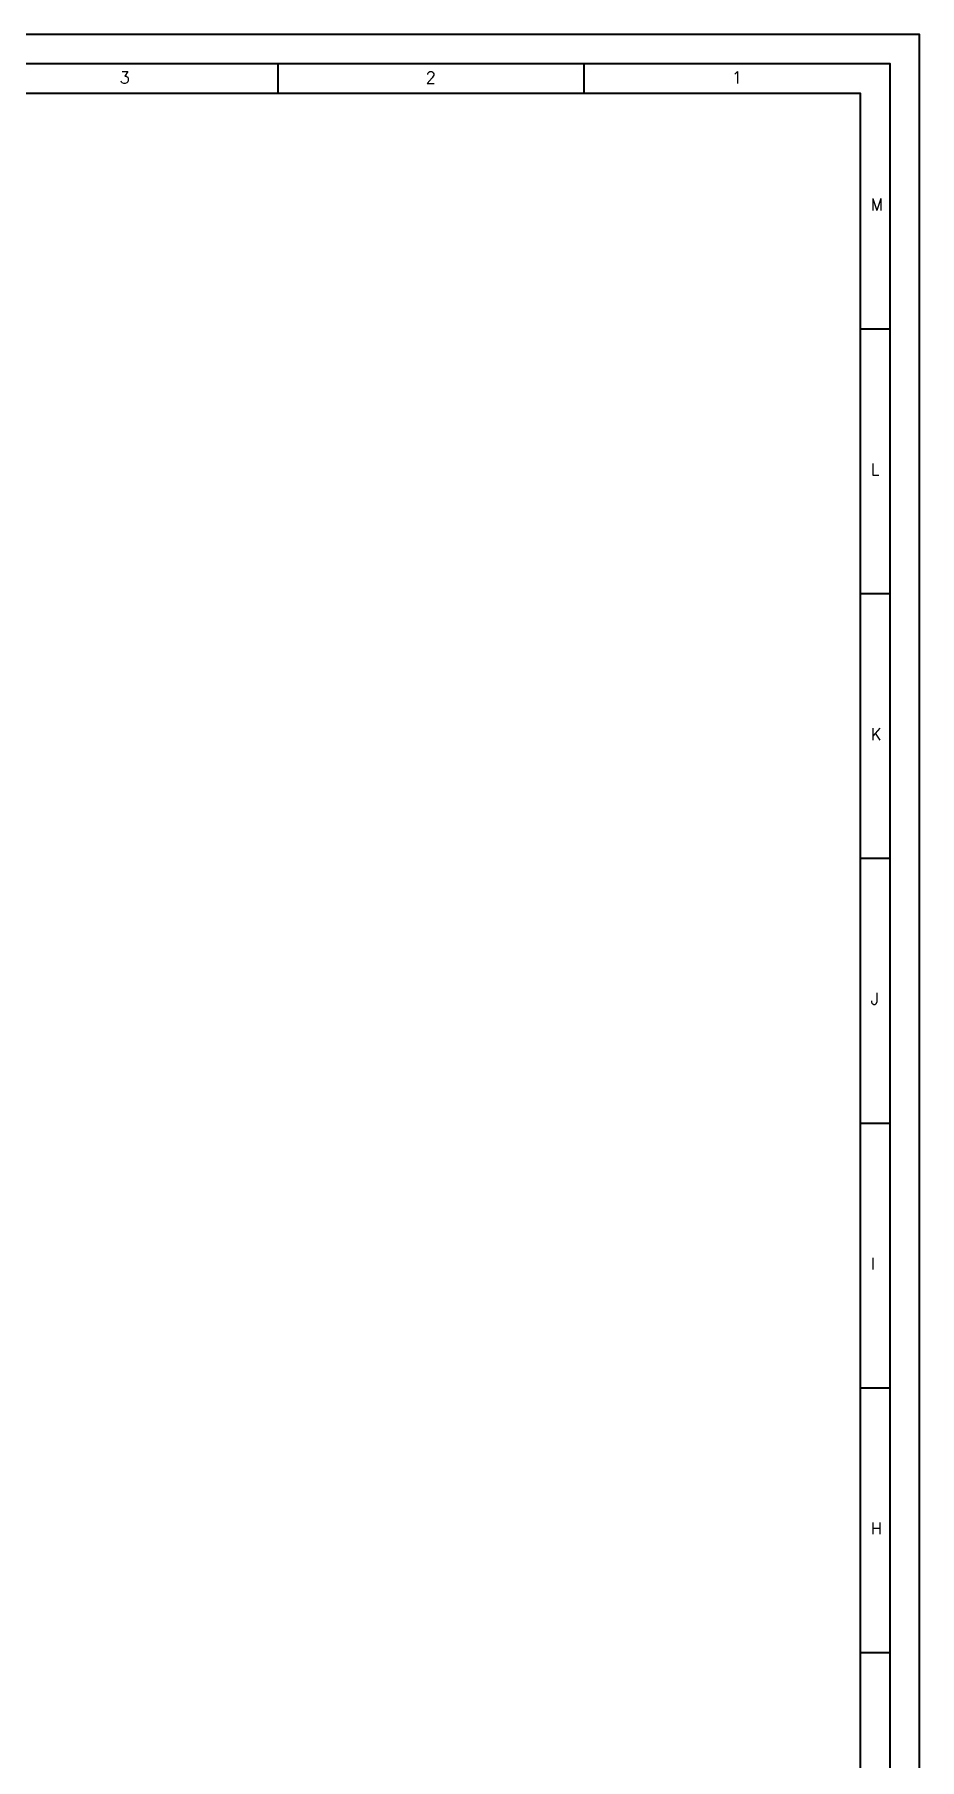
# Model space of a CAD drawing. Header units: millimetres. Extents: x 0 to 1124626, y -157535 to 82123.
# Drawn here: x 41449 to 50460, y 18080 to 35640 of the extents above; entities that cross this region are included whole.
import ezdxf
from ezdxf.enums import TextEntityAlignment as Align

# ---------------------------------------------------------------- set-up
doc = ezdxf.new("R2010")
doc.units = ezdxf.units.MM
doc.header["$MEASUREMENT"] = 0
doc.layers.add('BORDER', color=230, linetype='Continuous', lineweight=40)
doc.styles.add('ROMANS', font='romans.shx', dxfattribs={"oblique": 10, "height": 0.15})

# ---------------------------------------------------------------- blocks, each defined once
blk = doc.blocks.new('SHEET-1')
at = {"layer": 'BORDER', "color": 230}
for p, q in [((732.13, 589), (732.13, 584)), ((784.06, 589), (784.06, 584)), ((831, 544.08), (836, 544.08)), ((831, 499.15), (836, 499.15)), ((831, 454.23), (836, 454.23)), ((831, 409.31), (836, 409.31)), ((831, 364.38), (836, 364.38)), ((831, 319.46), (836, 319.46))]:
    blk.add_line(p, q, dxfattribs=at)
at = {"layer": 'BORDER', "color": 141}
blk.add_lwpolyline([(0, 0), (841, 0), (841, 594), (0, 594)], close=True, dxfattribs=at)
at = {"layer": 'BORDER', "color": 230}
for points in [[(5, 5), (836, 5), (836, 589), (5, 589)], [(10, 10), (831, 10), (831, 584), (10, 584)]]:
    blk.add_lwpolyline(points, close=True, dxfattribs=at)
at = {"layer": 'BORDER', "color": 31, "style": 'ROMANS'}
for s, p in [('3', (705.27, 585.7)), ('2', (757.21, 585.7)), ('1', (809.15, 585.7)), ('M', (832.72, 564.15)), ('L', (832.72, 519.23)), ('K', (832.72, 474.3)), ('J', (832.72, 429.38)), ('I', (832.72, 384.46)), ('H', (832.72, 339.54))]:
    blk.add_text(s, height=2, dxfattribs=at).set_placement(p)
blk.add_attdef('FILE', text='', height=2, dxfattribs=at).set_placement((836.21, 1.37), align=Align.RIGHT)

msp = doc.modelspace()

# ---------------------------------------------------------------- block references
at = {"xscale": 60, "yscale": 60, "zscale": 60}
msp.add_blockref('SHEET-1', (0, 0), dxfattribs=at)

doc.saveas('drawing.dxf')
